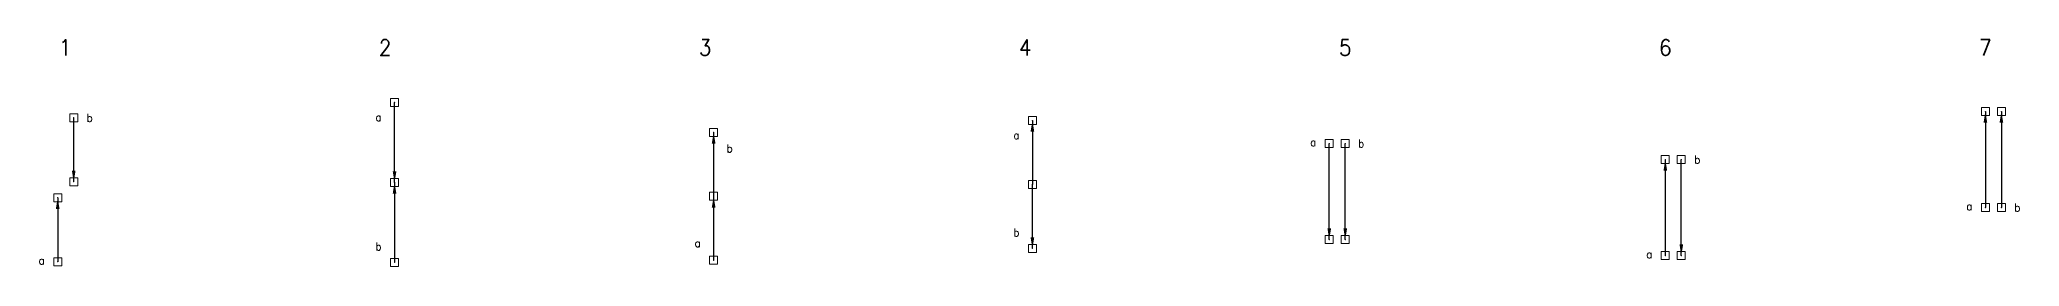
# Model space of a CAD drawing. Header units: millimetres. Extents: x -1416 to 1262, y -2157 to 113.
# Drawn here: x -1416 to -179, y -2157 to -2015 of the extents above; entities that cross this region are included whole.
import ezdxf

# ---------------------------------------------------------------- set-up
doc = ezdxf.new("R2010")
doc.units = ezdxf.units.MM
doc.header["$PDMODE"] = 64
doc.header["$PDSIZE"] = 5
doc.layers.get('0').update_dxf_attribs({"lineweight": 0, "true_color": 0xffffff})
doc.layers.add('labels - figures', color=7, linetype='Continuous', lineweight=140, true_color=0xffffff)
doc.styles.get("Standard").update_dxf_attribs({"font": ''})
doc.styles.add('textstyle103', font='')
doc.styles.add('textstyle104', font='')
doc.styles.add('textstyle115', font='')
doc.styles.add('textstyle146', font='')
doc.styles.add('textstyle148', font='')
doc.styles.add('textstyle149', font='')
doc.styles.add('textstyle161', font='')
doc.styles.add('textstyle174', font='')
doc.styles.add('textstyle175', font='')
doc.styles.add('textstyle176', font='')
doc.styles.add('textstyle25', font='')
doc.styles.add('textstyle26', font='')
doc.styles.add('textstyle35', font='')
doc.styles.add('textstyle36', font='')
doc.styles.add('textstyle37', font='')
doc.styles.add('textstyle38', font='')
doc.styles.add('textstyle39', font='')
doc.styles.add('textstyle93', font='')
doc.styles.add('textstyle94', font='')
doc.styles.add('textstyle95', font='')
doc.styles.add('textstyle96', font='')
doc.styles.get('Standard').set_extended_font_data('txt')
doc.styles.get('textstyle103').set_extended_font_data('Standard')
doc.styles.get('textstyle104').set_extended_font_data('Standard')
doc.styles.get('textstyle115').set_extended_font_data('Standard')
doc.styles.get('textstyle146').set_extended_font_data('Standard')
doc.styles.get('textstyle148').set_extended_font_data('Standard')
doc.styles.get('textstyle149').set_extended_font_data('Standard')
doc.styles.get('textstyle161').set_extended_font_data('Standard')
doc.styles.get('textstyle174').set_extended_font_data('Standard')
doc.styles.get('textstyle175').set_extended_font_data('Standard')
doc.styles.get('textstyle176').set_extended_font_data('Standard')
doc.styles.get('textstyle25').set_extended_font_data('Standard')
doc.styles.get('textstyle26').set_extended_font_data('Standard')
doc.styles.get('textstyle35').set_extended_font_data('Standard')
doc.styles.get('textstyle36').set_extended_font_data('Standard')
doc.styles.get('textstyle37').set_extended_font_data('Standard')
doc.styles.get('textstyle38').set_extended_font_data('Standard')
doc.styles.get('textstyle39').set_extended_font_data('Standard')
doc.styles.get('textstyle93').set_extended_font_data('Standard')
doc.styles.get('textstyle94').set_extended_font_data('Standard')
doc.styles.get('textstyle95').set_extended_font_data('Standard')
doc.styles.get('textstyle96').set_extended_font_data('Standard')
doc.dimstyles.get("Standard").update_dxf_attribs({"dimtxt": 2.5, "dimasz": 7, "dimexe": 5, "dimexo": 2.5, "dimgap": 2.5, "dimtad": 1, "dimtxsty": 'Standard', "dimcen": 2.5, "dimadec": 0, "dimazin": 0, "dimtfac": 1, "dimtmove": 0, "dimatfit": 3, "dimfxl": 1, "dimarcsym": 0})

msp = doc.modelspace()

# ---------------------------------------------------------------- linework, layer by layer
for p in [(-1194.1, -2054.3), (-1394.6, -2063.9), (-795.5, -2065.6), (-200, -2060), (-190, -2060), (-994.7, -2073), (-610, -2080), (-600, -2080), (-400, -2090), (-390, -2090), (-1394.6, -2103.9), (-1194.1, -2104.3), (-795.5, -2105.6), (-1404.6, -2113.9), (-994.7, -2113), (-200, -2120), (-190, -2120), (-610, -2140), (-600, -2140), (-1404.6, -2153.9), (-1194.1, -2154.3), (-994.7, -2153), (-795.5, -2145.6), (-400, -2150), (-390, -2150)]:
    msp.add_point(p)

# ---------------------------------------------------------------- texts
at = {"char_height": 5, "attachment_point": 5}
for s, insert, style in [('b', (-1384.6, -2063.9), 'textstyle103'), ('a', (-1204.1, -2063.5), 'textstyle38'), ('a', (-805.5, -2074.8), 'textstyle36'), ('a', (-620, -2079.2), 'textstyle25'), ('b', (-590, -2080), 'textstyle93'), ('b', (-984.7, -2083), 'textstyle95'), ('b', (-380, -2090), 'textstyle94'), ('a', (-210, -2119.2), 'textstyle39'), ('b', (-180, -2120), 'textstyle115'), ('b', (-805.5, -2135.6), 'textstyle96'), ('a', (-1414.6, -2153.1), 'textstyle37'), ('b', (-1204.1, -2144.3), 'textstyle104'), ('a', (-1004.7, -2142.2), 'textstyle35'), ('a', (-410, -2149.2), 'textstyle26')]:
    msp.add_mtext(s, dxfattribs=dict(at, insert=insert, style=style))
at = {"layer": 'labels - figures', "char_height": 10, "attachment_point": 5}
for s, insert, style in [('1', (-1400, -2020), 'textstyle146'), ('2', (-1200, -2020), 'textstyle149'), ('3', (-1000, -2020), 'textstyle148'), ('4', (-800, -2020), 'textstyle175'), ('5', (-600, -2020), 'textstyle174'), ('6', (-400, -2020), 'textstyle161'), ('7', (-200, -2020), 'textstyle176')]:
    msp.add_mtext(s, dxfattribs=dict(at, insert=insert, style=style))

# ---------------------------------------------------------------- leaders
for points in [[(-1394.6, -2103.9), (-1394.6, -2063.9)], [(-1194.1, -2104.3), (-1194.1, -2054.3)], [(-795.5, -2065.6), (-795.5, -2105.6)], [(-200, -2060), (-200, -2120)], [(-190, -2060), (-190, -2120)], [(-994.7, -2073), (-994.7, -2113)], [(-610, -2140), (-610, -2080)], [(-600, -2140), (-600, -2080)], [(-400, -2090), (-400, -2150)], [(-390, -2150), (-390, -2090)], [(-1404.6, -2113.9), (-1404.6, -2153.9)], [(-1194.1, -2104.3), (-1194.1, -2154.3)], [(-994.7, -2113), (-994.7, -2153)], [(-795.5, -2145.6), (-795.5, -2105.6)]]:
    msp.add_leader(points, dimstyle='Standard')

doc.saveas('drawing.dxf')
